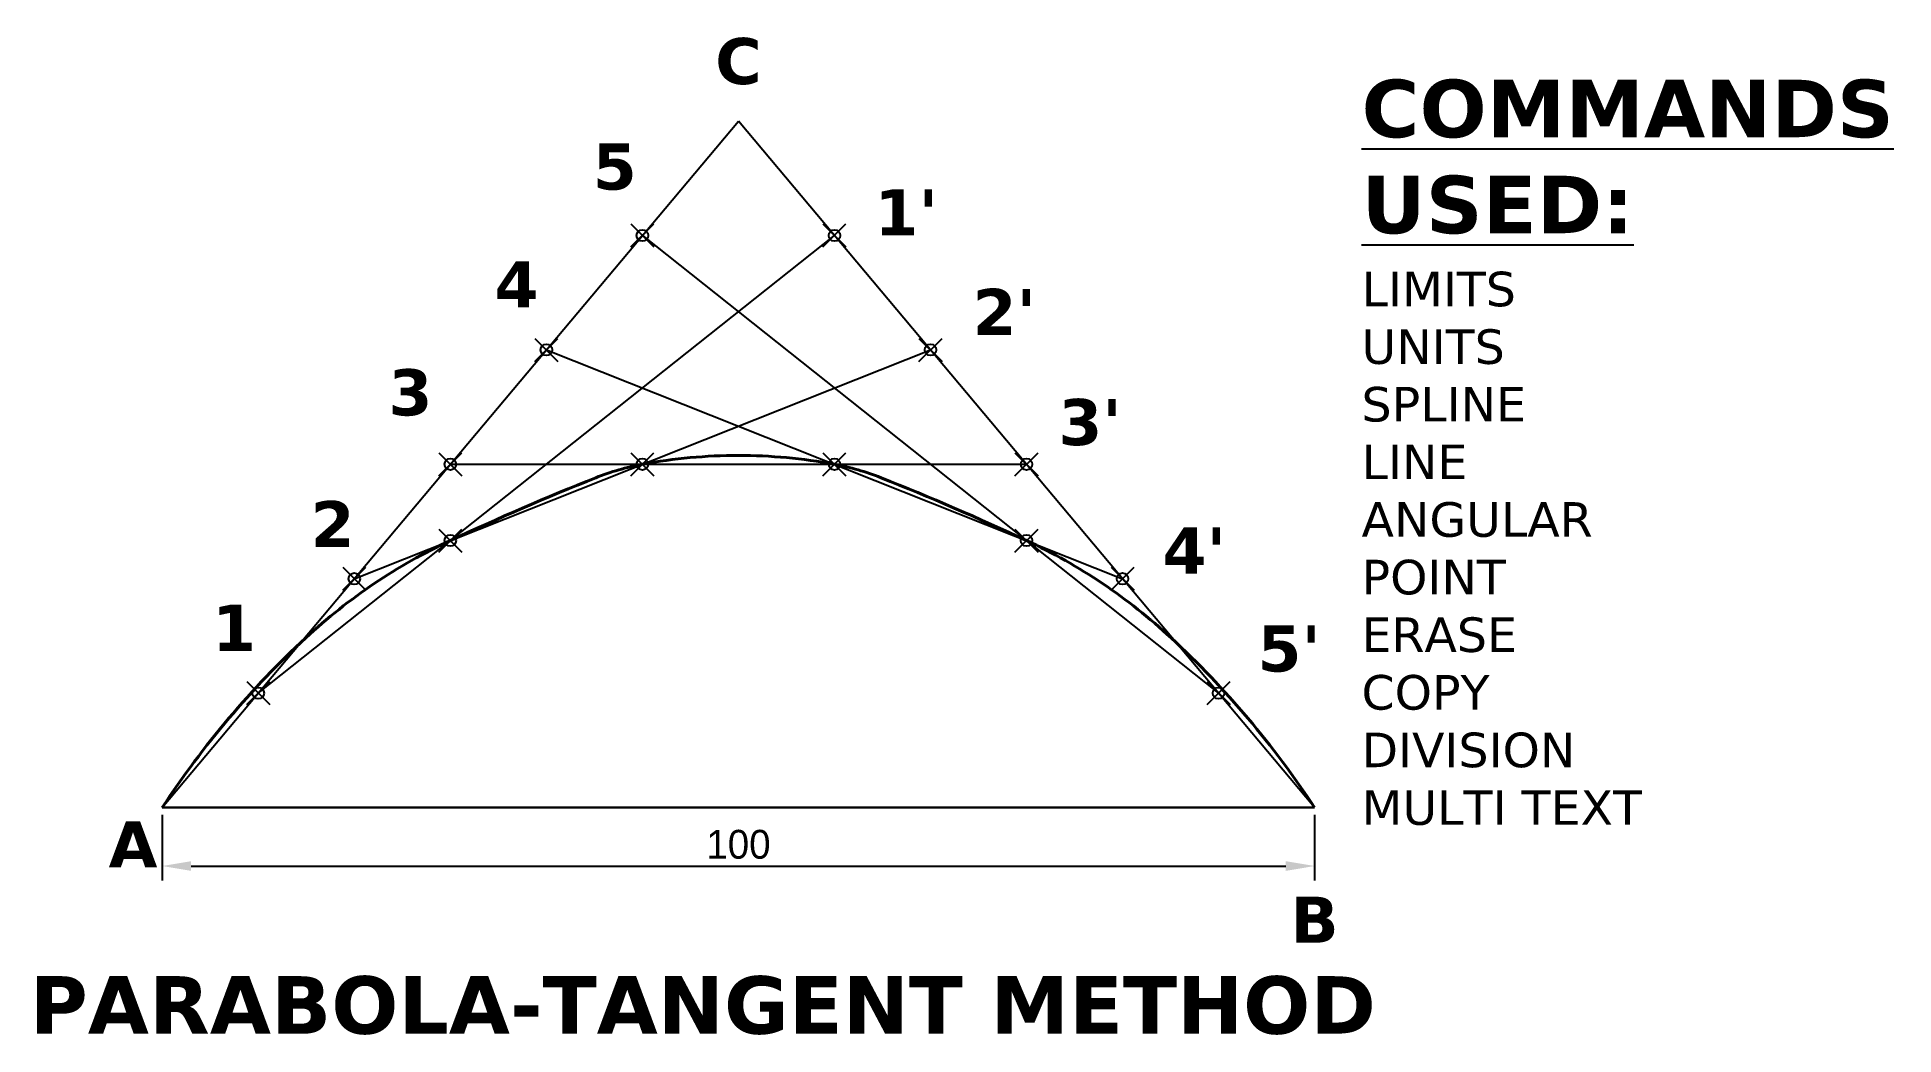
# Model space of a CAD drawing. Header units: millimetres. Extents: x 1058 to 1219, y 385 to 471.
import ezdxf

# ---------------------------------------------------------------- set-up
doc = ezdxf.new("R2010")
doc.units = ezdxf.units.MM
doc.header["$PDMODE"] = 35
doc.header["$PDSIZE"] = -6
doc.dimstyles.new('ISO-25', dxfattribs={"dimtxt": 2.5, "dimasz": 2.5, "dimexe": 1.25, "dimexo": 0.625, "dimtad": 1, "dimtxsty": 'Standard', "dimcen": 2.5, "dimadec": 0, "dimazin": 0, "dimtfac": 1, "dimtmove": 0, "dimatfit": 3, "dimfxl": 1, "dimarcsym": 0})

# ---------------------------------------------------------------- blocks, each defined once
blk = doc.blocks.new('*D1')
at = {"color": 0, "lineweight": -2}
for p, q in [((1068.71, 403.89), (1068.71, 398.19)), ((1168.71, 403.89), (1168.71, 398.19)), ((1071.21, 399.44), (1166.21, 399.44))]:
    blk.add_line(p, q, dxfattribs=at)
at = {"color": 0}
for points in [[(1071.21, 399.86), (1071.21, 399.02), (1068.71, 399.44)], [(1166.21, 399.86), (1166.21, 399.02), (1168.71, 399.44)]]:
    blk.add_solid(points, dxfattribs=at)
at = {"layer": 'Defpoints', "color": 0}
for p in [(1068.71, 404.52), (1168.71, 404.52), (1168.71, 399.44)]:
    blk.add_point(p, dxfattribs=at)
at = {"color": 0, "insert": (1118.71, 401.31), "char_height": 2.5, "attachment_point": 5}
blk.add_mtext('100', dxfattribs=at)

msp = doc.modelspace()

# ---------------------------------------------------------------- linework, layer by layer
for p, q in [((1068.707, 404.517), (1118.707, 464.105)), ((1168.707, 404.517), (1118.707, 464.105)), ((1077.04, 414.448), (1127.04, 454.173)), ((1110.374, 454.173), (1160.374, 414.448)), ((1085.374, 424.379), (1135.374, 444.242)), ((1102.04, 444.242), (1152.04, 424.379)), ((1093.707, 434.311), (1143.707, 434.311)), ((1068.707, 404.517), (1168.707, 404.517)), ((1168.707, 404.517), (1068.707, 404.517))]:
    msp.add_line(p, q)
at = {"lineweight": 40}
msp.add_lwpolyline([(1068.707, 404.517, -0.0607301), (1081.164, 419.247, -0.0776704), (1093.707, 427.69, -0.0148253), (1106.329, 433.143, -0.0485215), (1110.374, 434.311, -0.0460827), (1118.707, 435.08, -0.0460827), (1127.04, 434.311, -0.0485215), (1131.085, 433.143, -0.0148253), (1143.707, 427.69, -0.0776704), (1156.249, 419.247, -0.0607301), (1168.707, 404.517)], format="xyb", dxfattribs=at)
for p in [(1110.374, 454.173), (1127.04, 454.173), (1102.04, 444.242), (1135.374, 444.242), (1093.707, 434.311), (1110.374, 434.311), (1127.04, 434.311), (1143.707, 434.311), (1093.707, 427.69), (1143.707, 427.69), (1085.374, 424.379), (1152.04, 424.379), (1077.04, 414.448), (1160.374, 414.448)]:
    msp.add_point(p)

# ---------------------------------------------------------------- texts
at = {"attachment_point": 1}
for s, insert, char_height, width in [('{\\fVerdana|b1|i0|c0|p34;C}', (1116.691, 471.315), 4, 18.66327), ('{\\fVerdana|b1|i0|c0|p34;\\LCOMMANDS USED:\\P\\fVerdana|b0|i0|c0|p34;\\H0.6x;\\lLIMITS\\PUNITS\\PSPLINE\\PLINE\\PANGULAR\\PPOINT\\PERASE\\PCOPY\\PDIVISION\\PMULTI TEXT}', (1172.781, 467.697), 5, 51.88256), ('{\\fVerdana|b1|i0|c0|p34;5}', (1106.068, 462.157), 4, 18.66327), ("{\\fVerdana|b1|i0|c0|p34;1'}", (1130.517, 458.173), 4, 18.66327), ('{\\fVerdana|b1|i0|c0|p34;4}', (1097.548, 451.929), 4, 18.66327), ("{\\fVerdana|b1|i0|c0|p34;2'}", (1139.025, 449.539), 4, 18.66327), ('{\\fVerdana|b1|i0|c0|p34;3}', (1088.338, 442.56), 4, 18.66327), ("{\\fVerdana|b1|i0|c0|p34;3'}", (1146.47, 439.979), 4, 18.66327), ('{\\fVerdana|b1|i0|c0|p34;2}', (1081.584, 431.119), 4, 18.66327), ("{\\fVerdana|b1|i0|c0|p34;4'}", (1155.509, 428.826), 4, 18.66327), ('{\\fVerdana|b1|i0|c0|p34;1}', (1073.04, 422.115), 4, 18.66327), ("{\\fVerdana|b1|i0|c0|p34;5'}", (1163.752, 420.328), 4, 18.66327), ('{\\fVerdana|b1|i0|c0|p34;A}', (1064.047, 403.315), 4, 18.66327), ('{\\fVerdana|b1|i0|c0|p34;B}', (1166.614, 396.783), 4, 18.66327), ('{\\fVerdana|b1|i0|c0|p34;PARABOLA-TANGENT METHOD}', (1057.219, 389.881), 5, 129.18977)]:
    msp.add_mtext(s, dxfattribs=dict(at, insert=insert, char_height=char_height, width=width))

# ---------------------------------------------------------------- dimensions: what is measured, and where the dimension line sits
dim = msp.add_linear_dim(base=(1168.707, 399.438), p1=(1068.707, 404.517), p2=(1168.707, 404.517), dimstyle='ISO-25')
dim.commit()
dim.dimension.update_dxf_attribs({"geometry": '*D1', "text_midpoint": (1118.707, 401.313)})

doc.saveas('drawing.dxf')
